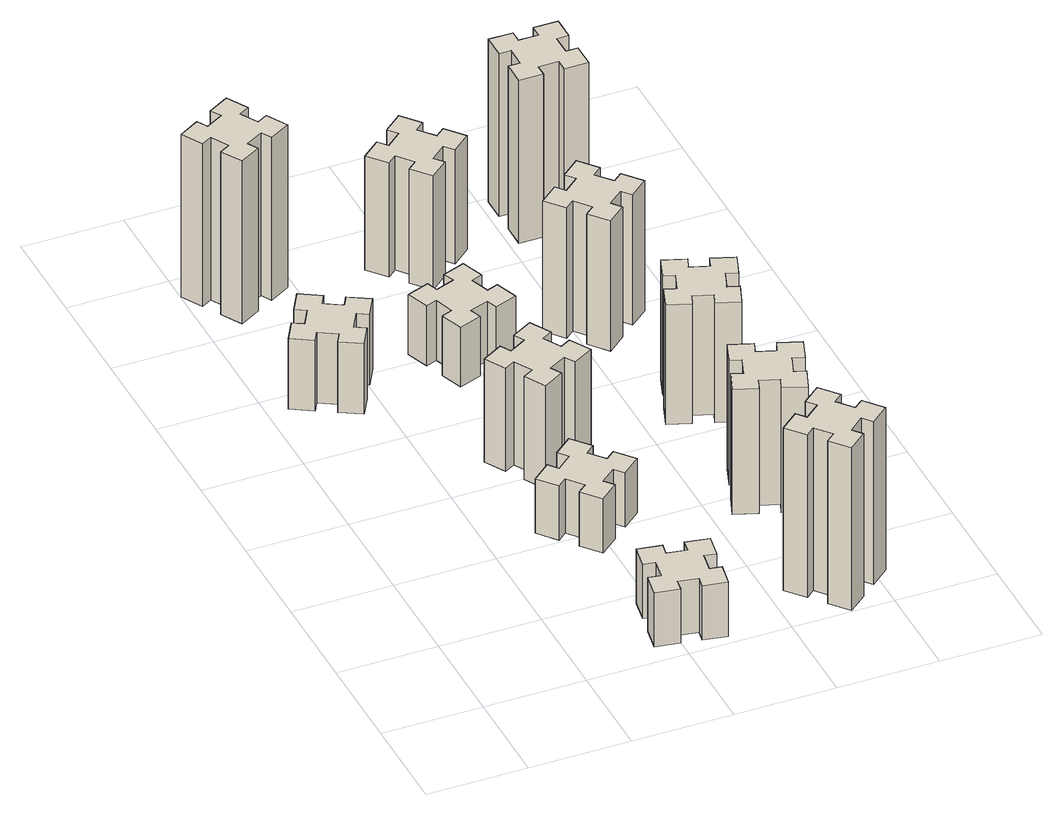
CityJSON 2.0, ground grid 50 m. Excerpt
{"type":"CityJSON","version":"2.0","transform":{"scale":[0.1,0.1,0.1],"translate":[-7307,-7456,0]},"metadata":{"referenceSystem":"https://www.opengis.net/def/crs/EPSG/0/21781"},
"CityObjects":{
"building1":{"type":"Building","attributes":{"class":"1000","function":"1000","usage":"1000","yearOfConstruction":2016,"roofType":"1000","measuredHeight":39,"storeysAboveGround":30,"storeysBelowGround":0},"geometry":[{"type":"Solid","lod":"1","boundaries":[[[[0,1,2,3,4,5,6,7,8,9,10,11,12,13,14,15,16,17,18,19]],[[17,16,20,21]],[[16,15,22,20]],[[15,14,23,22]],[[14,13,24,23]],[[13,12,25,24]],[[12,11,26,25]],[[11,10,27,26]],[[10,9,28,27]],[[9,8,29,28]],[[8,7,30,29]],[[7,6,31,30]],[[6,5,32,31]],[[5,4,33,32]],[[4,3,34,33]],[[3,2,35,34]],[[2,1,36,35]],[[1,0,37,36]],[[0,19,38,37]],[[19,18,39,38]],[[18,17,21,39]],[[24,25,26,27,28,29,30,31,32,33,34,35,36,37,38,39,21,20,22,23]]]]}]},
"building2":{"type":"Building","attributes":{"class":"1000","function":"1000","usage":"1000","yearOfConstruction":2016,"roofType":"1000","measuredHeight":30,"storeysAboveGround":30,"storeysBelowGround":0},"geometry":[{"type":"Solid","lod":"1","boundaries":[[[[40,41,42,43,44,45,46,47,48,49,50,51,52,53,54,55,56,57,58,59]],[[57,56,60,61]],[[56,55,62,60]],[[55,54,63,62]],[[54,53,64,63]],[[53,52,65,64]],[[52,51,66,65]],[[51,50,67,66]],[[50,49,68,67]],[[49,48,69,68]],[[48,47,70,69]],[[47,46,71,70]],[[46,45,72,71]],[[45,44,73,72]],[[44,43,74,73]],[[43,42,75,74]],[[42,41,76,75]],[[41,40,77,76]],[[40,59,78,77]],[[59,58,79,78]],[[58,57,61,79]],[[64,65,66,67,68,69,70,71,72,73,74,75,76,77,78,79,61,60,62,63]]]]}]},
"building3":{"type":"Building","attributes":{"class":"1000","function":"1000","usage":"1000","yearOfConstruction":2016,"roofType":"1000","measuredHeight":90,"storeysAboveGround":30,"storeysBelowGround":0},"geometry":[{"type":"Solid","lod":"1","boundaries":[[[[80,81,82,83,84,85,86,87,88,89,90,91,92,93,94,95,96,97,98,99]],[[97,96,100,101]],[[96,95,102,100]],[[95,94,103,102]],[[94,93,104,103]],[[93,92,105,104]],[[92,91,106,105]],[[91,90,107,106]],[[90,89,108,107]],[[89,88,109,108]],[[88,87,110,109]],[[87,86,111,110]],[[86,85,112,111]],[[85,84,113,112]],[[84,83,114,113]],[[83,82,115,114]],[[82,81,116,115]],[[81,80,117,116]],[[80,99,118,117]],[[99,98,119,118]],[[98,97,101,119]],[[104,105,106,107,108,109,110,111,112,113,114,115,116,117,118,119,101,100,102,103]]]]}]},
"building4":{"type":"Building","attributes":{"class":"1000","function":"1000","usage":"1000","yearOfConstruction":2016,"roofType":"1000","measuredHeight":30,"storeysAboveGround":30,"storeysBelowGround":0},"geometry":[{"type":"Solid","lod":"1","boundaries":[[[[120,121,122,123,124,125,126,127,128,129,130,131,132,133,134,135,136,137,138,139]],[[137,136,140,141]],[[136,135,142,140]],[[135,134,143,142]],[[134,133,144,143]],[[133,132,145,144]],[[132,131,146,145]],[[131,130,147,146]],[[130,129,148,147]],[[129,128,149,148]],[[128,127,150,149]],[[127,126,151,150]],[[126,125,152,151]],[[125,124,153,152]],[[124,123,154,153]],[[123,122,155,154]],[[122,121,156,155]],[[121,120,157,156]],[[120,139,158,157]],[[139,138,159,158]],[[138,137,141,159]],[[144,145,146,147,148,149,150,151,152,153,154,155,156,157,158,159,141,140,142,143]]]]}]},
"building5":{"type":"Building","attributes":{"class":"1000","function":"1000","usage":"1000","yearOfConstruction":2016,"roofType":"1000","measuredHeight":57,"storeysAboveGround":30,"storeysBelowGround":0},"geometry":[{"type":"Solid","lod":"1","boundaries":[[[[160,161,162,163,164,165,166,167,168,169,170,171,172,173,174,175,176,177,178,179]],[[177,176,180,181]],[[176,175,182,180]],[[175,174,183,182]],[[174,173,184,183]],[[173,172,185,184]],[[172,171,186,185]],[[171,170,187,186]],[[170,169,188,187]],[[169,168,189,188]],[[168,167,190,189]],[[167,166,191,190]],[[166,165,192,191]],[[165,164,193,192]],[[164,163,194,193]],[[163,162,195,194]],[[162,161,196,195]],[[161,160,197,196]],[[160,179,198,197]],[[179,178,199,198]],[[178,177,181,199]],[[184,185,186,187,188,189,190,191,192,193,194,195,196,197,198,199,181,180,182,183]]]]}]},
"building6":{"type":"Building","attributes":{"class":"1000","function":"1000","usage":"1000","yearOfConstruction":2016,"roofType":"1000","measuredHeight":33,"storeysAboveGround":30,"storeysBelowGround":0},"geometry":[{"type":"Solid","lod":"1","boundaries":[[[[200,201,202,203,204,205,206,207,208,209,210,211,212,213,214,215,216,217,218,219]],[[217,216,220,221]],[[216,215,222,220]],[[215,214,223,222]],[[214,213,224,223]],[[213,212,225,224]],[[212,211,226,225]],[[211,210,227,226]],[[210,209,228,227]],[[209,208,229,228]],[[208,207,230,229]],[[207,206,231,230]],[[206,205,232,231]],[[205,204,233,232]],[[204,203,234,233]],[[203,202,235,234]],[[202,201,236,235]],[[201,200,237,236]],[[200,219,238,237]],[[219,218,239,238]],[[218,217,221,239]],[[224,225,226,227,228,229,230,231,232,233,234,235,236,237,238,239,221,220,222,223]]]]}]},
"building7":{"type":"Building","attributes":{"class":"1000","function":"1000","usage":"1000","yearOfConstruction":2016,"roofType":"1000","measuredHeight":90,"storeysAboveGround":30,"storeysBelowGround":0},"geometry":[{"type":"Solid","lod":"1","boundaries":[[[[240,241,242,243,244,245,246,247,248,249,250,251,252,253,254,255,256,257,258,259]],[[257,256,260,261]],[[256,255,262,260]],[[255,254,263,262]],[[254,253,264,263]],[[253,252,265,264]],[[252,251,266,265]],[[251,250,267,266]],[[250,249,268,267]],[[249,248,269,268]],[[248,247,270,269]],[[247,246,271,270]],[[246,245,272,271]],[[245,244,273,272]],[[244,243,274,273]],[[243,242,275,274]],[[242,241,276,275]],[[241,240,277,276]],[[240,259,278,277]],[[259,258,279,278]],[[258,257,261,279]],[[264,265,266,267,268,269,270,271,272,273,274,275,276,277,278,279,261,260,262,263]]]]}]},
"building8":{"type":"Building","attributes":{"class":"1000","function":"1000","usage":"1000","yearOfConstruction":2016,"roofType":"1000","measuredHeight":63,"storeysAboveGround":30,"storeysBelowGround":0},"geometry":[{"type":"Solid","lod":"1","boundaries":[[[[280,281,282,283,284,285,286,287,288,289,290,291,292,293,294,295,296,297,298,299]],[[297,296,300,301]],[[296,295,302,300]],[[295,294,303,302]],[[294,293,304,303]],[[293,292,305,304]],[[292,291,306,305]],[[291,290,307,306]],[[290,289,308,307]],[[289,288,309,308]],[[288,287,310,309]],[[287,286,311,310]],[[286,285,312,311]],[[285,284,313,312]],[[284,283,314,313]],[[283,282,315,314]],[[282,281,316,315]],[[281,280,317,316]],[[280,299,318,317]],[[299,298,319,318]],[[298,297,301,319]],[[304,305,306,307,308,309,310,311,312,313,314,315,316,317,318,319,301,300,302,303]]]]}]},
"building9":{"type":"Building","attributes":{"class":"1000","function":"1000","usage":"1000","yearOfConstruction":2016,"roofType":"1000","measuredHeight":69,"storeysAboveGround":30,"storeysBelowGround":0},"geometry":[{"type":"Solid","lod":"1","boundaries":[[[[320,321,322,323,324,325,326,327,328,329,330,331,332,333,334,335,336,337,338,339]],[[337,336,340,341]],[[336,335,342,340]],[[335,334,343,342]],[[334,333,344,343]],[[333,332,345,344]],[[332,331,346,345]],[[331,330,347,346]],[[330,329,348,347]],[[329,328,349,348]],[[328,327,350,349]],[[327,326,351,350]],[[326,325,352,351]],[[325,324,353,352]],[[324,323,354,353]],[[323,322,355,354]],[[322,321,356,355]],[[321,320,357,356]],[[320,339,358,357]],[[339,338,359,358]],[[338,337,341,359]],[[344,345,346,347,348,349,350,351,352,353,354,355,356,357,358,359,341,340,342,343]]]]}]},
"building10":{"type":"Building","attributes":{"class":"1000","function":"1000","usage":"1000","yearOfConstruction":2016,"roofType":"1000","measuredHeight":66,"storeysAboveGround":30,"storeysBelowGround":0},"geometry":[{"type":"Solid","lod":"1","boundaries":[[[[360,361,362,363,364,365,366,367,368,369,370,371,372,373,374,375,376,377,378,379]],[[377,376,380,381]],[[376,375,382,380]],[[375,374,383,382]],[[374,373,384,383]],[[373,372,385,384]],[[372,371,386,385]],[[371,370,387,386]],[[370,369,388,387]],[[369,368,389,388]],[[368,367,390,389]],[[367,366,391,390]],[[366,365,392,391]],[[365,364,393,392]],[[364,363,394,393]],[[363,362,395,394]],[[362,361,396,395]],[[361,360,397,396]],[[360,379,398,397]],[[379,378,399,398]],[[378,377,381,399]],[[384,385,386,387,388,389,390,391,392,393,394,395,396,397,398,399,381,380,382,383]]]]}]},
"building11":{"type":"Building","attributes":{"class":"1000","function":"1000","usage":"1000","yearOfConstruction":2016,"roofType":"1000","measuredHeight":72,"storeysAboveGround":30,"storeysBelowGround":0},"geometry":[{"type":"Solid","lod":"1","boundaries":[[[[400,401,402,403,404,405,406,407,408,409,410,411,412,413,414,415,416,417,418,419]],[[417,416,420,421]],[[416,415,422,420]],[[415,414,423,422]],[[414,413,424,423]],[[413,412,425,424]],[[412,411,426,425]],[[411,410,427,426]],[[410,409,428,427]],[[409,408,429,428]],[[408,407,430,429]],[[407,406,431,430]],[[406,405,432,431]],[[405,404,433,432]],[[404,403,434,433]],[[403,402,435,434]],[[402,401,436,435]],[[401,400,437,436]],[[400,419,438,437]],[[419,418,439,438]],[[418,417,421,439]],[[424,425,426,427,428,429,430,431,432,433,434,435,436,437,438,439,421,420,422,423]]]]}]},
"building12":{"type":"Building","attributes":{"class":"1000","function":"1000","usage":"1000","yearOfConstruction":2016,"roofType":"1000","measuredHeight":90,"storeysAboveGround":30,"storeysBelowGround":0},"geometry":[{"type":"Solid","lod":"1","boundaries":[[[[440,441,442,443,444,445,446,447,448,449,450,451,452,453,454,455,456,457,458,459]],[[457,456,460,461]],[[456,455,462,460]],[[455,454,463,462]],[[454,453,464,463]],[[453,452,465,464]],[[452,451,466,465]],[[451,450,467,466]],[[450,449,468,467]],[[449,448,469,468]],[[448,447,470,469]],[[447,446,471,470]],[[446,445,472,471]],[[445,444,473,472]],[[444,443,474,473]],[[443,442,475,474]],[[442,441,476,475]],[[441,440,477,476]],[[440,459,478,477]],[[459,458,479,478]],[[458,457,461,479]],[[464,465,466,467,468,469,470,471,472,473,474,475,476,477,478,479,461,460,462,463]]]]}]}
},
"vertices":[
[406,2367,0],[456,2454,0],[508,2424,0],[568,2528,0],[464,2588,0],[434,2536,0],[347,2586,0],[377,2638,0],[273,2698,0],[213,2594,0],[265,2564,0],[215,2477,0],[163,2507,0],[103,2403,0],[207,2343,0],[237,2395,0],[324,2345,0],[294,2293,0],[398,2233,0],[458,2337,0],[324,2345,390],[294,2293,390],[237,2395,390],[207,2343,390],[103,2403,390],[163,2507,390],[215,2477,390],[265,2564,390],[213,2594,390],[273,2698,390],[377,2638,390],[347,2586,390],[434,2536,390],[464,2588,390],[568,2528,390],[508,2424,390],[456,2454,390],[406,2367,390],[458,2337,390],[398,2233,390],
[976,314,0],[958,215,0],[899,226,0],[878,107,0],[997,87,0],[1007,146,0],[1105,128,0],[1095,69,0],[1213,48,0],[1234,167,0],[1175,177,0],[1192,275,0],[1251,265,0],[1272,383,0],[1154,404,0],[1144,345,0],[1045,362,0],[1056,421,0],[937,442,0],[917,324,0],[1045,362,300],[1056,421,300],[1144,345,300],[1154,404,300],[1272,383,300],[1251,265,300],[1192,275,300],[1175,177,300],[1234,167,300],[1213,48,300],[1095,69,300],[1105,128,300],[1007,146,300],[997,87,300],[878,107,300],[899,226,300],[958,215,300],[976,314,300],[917,324,300],[937,442,300],
[224,3426,0],[137,3376,0],[107,3428,0],[3,3368,0],[63,3264,0],[115,3294,0],[165,3207,0],[113,3177,0],[173,3073,0],[277,3133,0],[247,3185,0],[334,3235,0],[364,3183,0],[468,3243,0],[408,3347,0],[356,3317,0],[306,3404,0],[358,3434,0],[298,3538,0],[194,3478,0],[306,3404,900],[358,3434,900],[356,3317,900],[408,3347,900],[468,3243,900],[364,3183,900],[334,3235,900],[247,3185,900],[277,3133,900],[173,3073,900],[113,3177,900],[165,3207,900],[115,3294,900],[63,3264,900],[3,3368,900],[107,3428,900],[137,3376,900],[224,3426,900],[194,3478,900],[298,3538,900],
[1008,969,0],[1084,1033,0],[1123,987,0],[1215,1064,0],[1138,1156,0],[1092,1118,0],[1027,1194,0],[1073,1233,0],[996,1325,0],[904,1248,0],[943,1202,0],[866,1137,0],[828,1183,0],[736,1106,0],[813,1014,0],[859,1053,0],[923,976,0],[877,938,0],[954,846,0],[1046,923,0],[923,976,300],[877,938,300],[859,1053,300],[813,1014,300],[736,1106,300],[828,1183,300],[866,1137,300],[943,1202,300],[904,1248,300],[996,1325,300],[1073,1233,300],[1027,1194,300],[1092,1118,300],[1138,1156,300],[1215,1064,300],[1123,987,300],[1084,1033,300],[1008,969,300],[1046,923,300],[954,846,300],
[855,1614,0],[905,1527,0],[853,1497,0],[913,1393,0],[1017,1453,0],[987,1505,0],[1074,1555,0],[1104,1503,0],[1208,1563,0],[1148,1667,0],[1096,1637,0],[1046,1724,0],[1098,1754,0],[1038,1858,0],[934,1798,0],[964,1746,0],[877,1696,0],[847,1748,0],[743,1688,0],[803,1584,0],[877,1696,570],[847,1748,570],[964,1746,570],[934,1798,570],[1038,1858,570],[1098,1754,570],[1046,1724,570],[1096,1637,570],[1148,1667,570],[1208,1563,570],[1104,1503,570],[1074,1555,570],[987,1505,570],[1017,1453,570],[913,1393,570],[853,1497,570],[905,1527,570],[855,1614,570],[803,1584,570],[743,1688,570],
[966,2345,0],[1060,2379,0],[1080,2323,0],[1193,2364,0],[1152,2477,0],[1096,2456,0],[1062,2550,0],[1118,2570,0],[1077,2683,0],[964,2642,0],[985,2586,0],[891,2552,0],[870,2608,0],[757,2567,0],[799,2454,0],[855,2475,0],[889,2381,0],[833,2360,0],[874,2247,0],[987,2289,0],[889,2381,330],[833,2360,330],[855,2475,330],[799,2454,330],[757,2567,330],[870,2608,330],[891,2552,330],[985,2586,330],[964,2642,330],[1077,2683,330],[1118,2570,330],[1062,2550,330],[1096,2456,330],[1152,2477,330],[1193,2364,330],[1080,2323,330],[1060,2379,330],[966,2345,330],[987,2289,330],[874,2247,330],
[1848,129,0],[1924,193,0],[1963,147,0],[2055,224,0],[1978,316,0],[1932,278,0],[1867,354,0],[1913,393,0],[1836,485,0],[1744,408,0],[1783,362,0],[1706,297,0],[1668,343,0],[1576,266,0],[1653,174,0],[1699,213,0],[1763,136,0],[1717,98,0],[1794,6,0],[1886,83,0],[1763,136,900],[1717,98,900],[1699,213,900],[1653,174,900],[1576,266,900],[1668,343,900],[1706,297,900],[1783,362,900],[1744,408,900],[1836,485,900],[1913,393,900],[1867,354,900],[1932,278,900],[1978,316,900],[2055,224,900],[1963,147,900],[1924,193,900],[1848,129,900],[1886,83,900],[1794,6,900],
[1192,3238,0],[1127,3314,0],[1173,3353,0],[1096,3445,0],[1004,3368,0],[1043,3322,0],[966,3257,0],[928,3303,0],[836,3226,0],[913,3134,0],[959,3173,0],[1023,3096,0],[977,3058,0],[1054,2966,0],[1146,3043,0],[1108,3089,0],[1184,3153,0],[1223,3107,0],[1315,3184,0],[1238,3276,0],[1184,3153,630],[1223,3107,630],[1108,3089,630],[1146,3043,630],[1054,2966,630],[977,3058,630],[1023,3096,630],[959,3173,630],[913,3134,630],[836,3226,630],[928,3303,630],[966,3257,630],[1043,3322,630],[1004,3368,630],[1096,3445,630],[1173,3353,630],[1127,3314,630],[1192,3238,630],[1238,3276,630],[1315,3184,630],
[1731,899,0],[1825,865,0],[1804,809,0],[1917,767,0],[1958,880,0],[1902,901,0],[1936,995,0],[1992,974,0],[2033,1087,0],[1920,1128,0],[1900,1072,0],[1806,1106,0],[1827,1162,0],[1714,1203,0],[1673,1090,0],[1729,1070,0],[1695,976,0],[1639,997,0],[1597,884,0],[1710,843,0],[1695,976,690],[1639,997,690],[1729,1070,690],[1673,1090,690],[1714,1203,690],[1827,1162,690],[1806,1106,690],[1900,1072,690],[1920,1128,690],[2033,1087,690],[1992,974,690],[1936,995,690],[1902,901,690],[1958,880,690],[1917,767,690],[1804,809,690],[1825,865,690],[1731,899,690],[1710,843,690],[1597,884,690],
[1900,1812,0],[1806,1846,0],[1827,1902,0],[1714,1943,0],[1673,1830,0],[1729,1810,0],[1695,1716,0],[1639,1737,0],[1597,1624,0],[1710,1583,0],[1731,1639,0],[1825,1605,0],[1804,1549,0],[1917,1507,0],[1958,1620,0],[1902,1641,0],[1936,1735,0],[1992,1714,0],[2033,1827,0],[1920,1868,0],[1936,1735,660],[1992,1714,660],[1902,1641,660],[1958,1620,660],[1917,1507,660],[1804,1549,660],[1825,1605,660],[1731,1639,660],[1710,1583,660],[1597,1624,660],[1639,1737,660],[1695,1716,660],[1729,1810,660],[1673,1830,660],[1714,1943,660],[1827,1902,660],[1806,1846,660],[1900,1812,660],[1920,1868,660],[2033,1827,660],
[1499,2433,0],[1563,2356,0],[1517,2318,0],[1594,2226,0],[1686,2303,0],[1648,2349,0],[1724,2413,0],[1763,2367,0],[1855,2444,0],[1778,2536,0],[1732,2498,0],[1667,2574,0],[1713,2613,0],[1636,2705,0],[1544,2628,0],[1583,2582,0],[1506,2517,0],[1468,2563,0],[1376,2486,0],[1453,2394,0],[1506,2517,720],[1468,2563,720],[1583,2582,720],[1544,2628,720],[1636,2705,720],[1713,2613,720],[1667,2574,720],[1732,2498,720],[1778,2536,720],[1855,2444,720],[1763,2367,720],[1724,2413,720],[1648,2349,720],[1686,2303,720],[1594,2226,720],[1517,2318,720],[1563,2356,720],[1499,2433,720],[1453,2394,720],[1376,2486,720],
[1665,3195,0],[1765,3195,0],[1765,3135,0],[1885,3135,0],[1885,3255,0],[1825,3255,0],[1825,3355,0],[1885,3355,0],[1885,3475,0],[1765,3475,0],[1765,3415,0],[1665,3415,0],[1665,3475,0],[1545,3475,0],[1545,3355,0],[1605,3355,0],[1605,3255,0],[1545,3255,0],[1545,3135,0],[1665,3135,0],[1605,3255,900],[1545,3255,900],[1605,3355,900],[1545,3355,900],[1545,3475,900],[1665,3475,900],[1665,3415,900],[1765,3415,900],[1765,3475,900],[1885,3475,900],[1885,3355,900],[1825,3355,900],[1825,3255,900],[1885,3255,900],[1885,3135,900],[1765,3135,900],[1765,3195,900],[1665,3195,900],[1665,3135,900],[1545,3135,900]
]}
